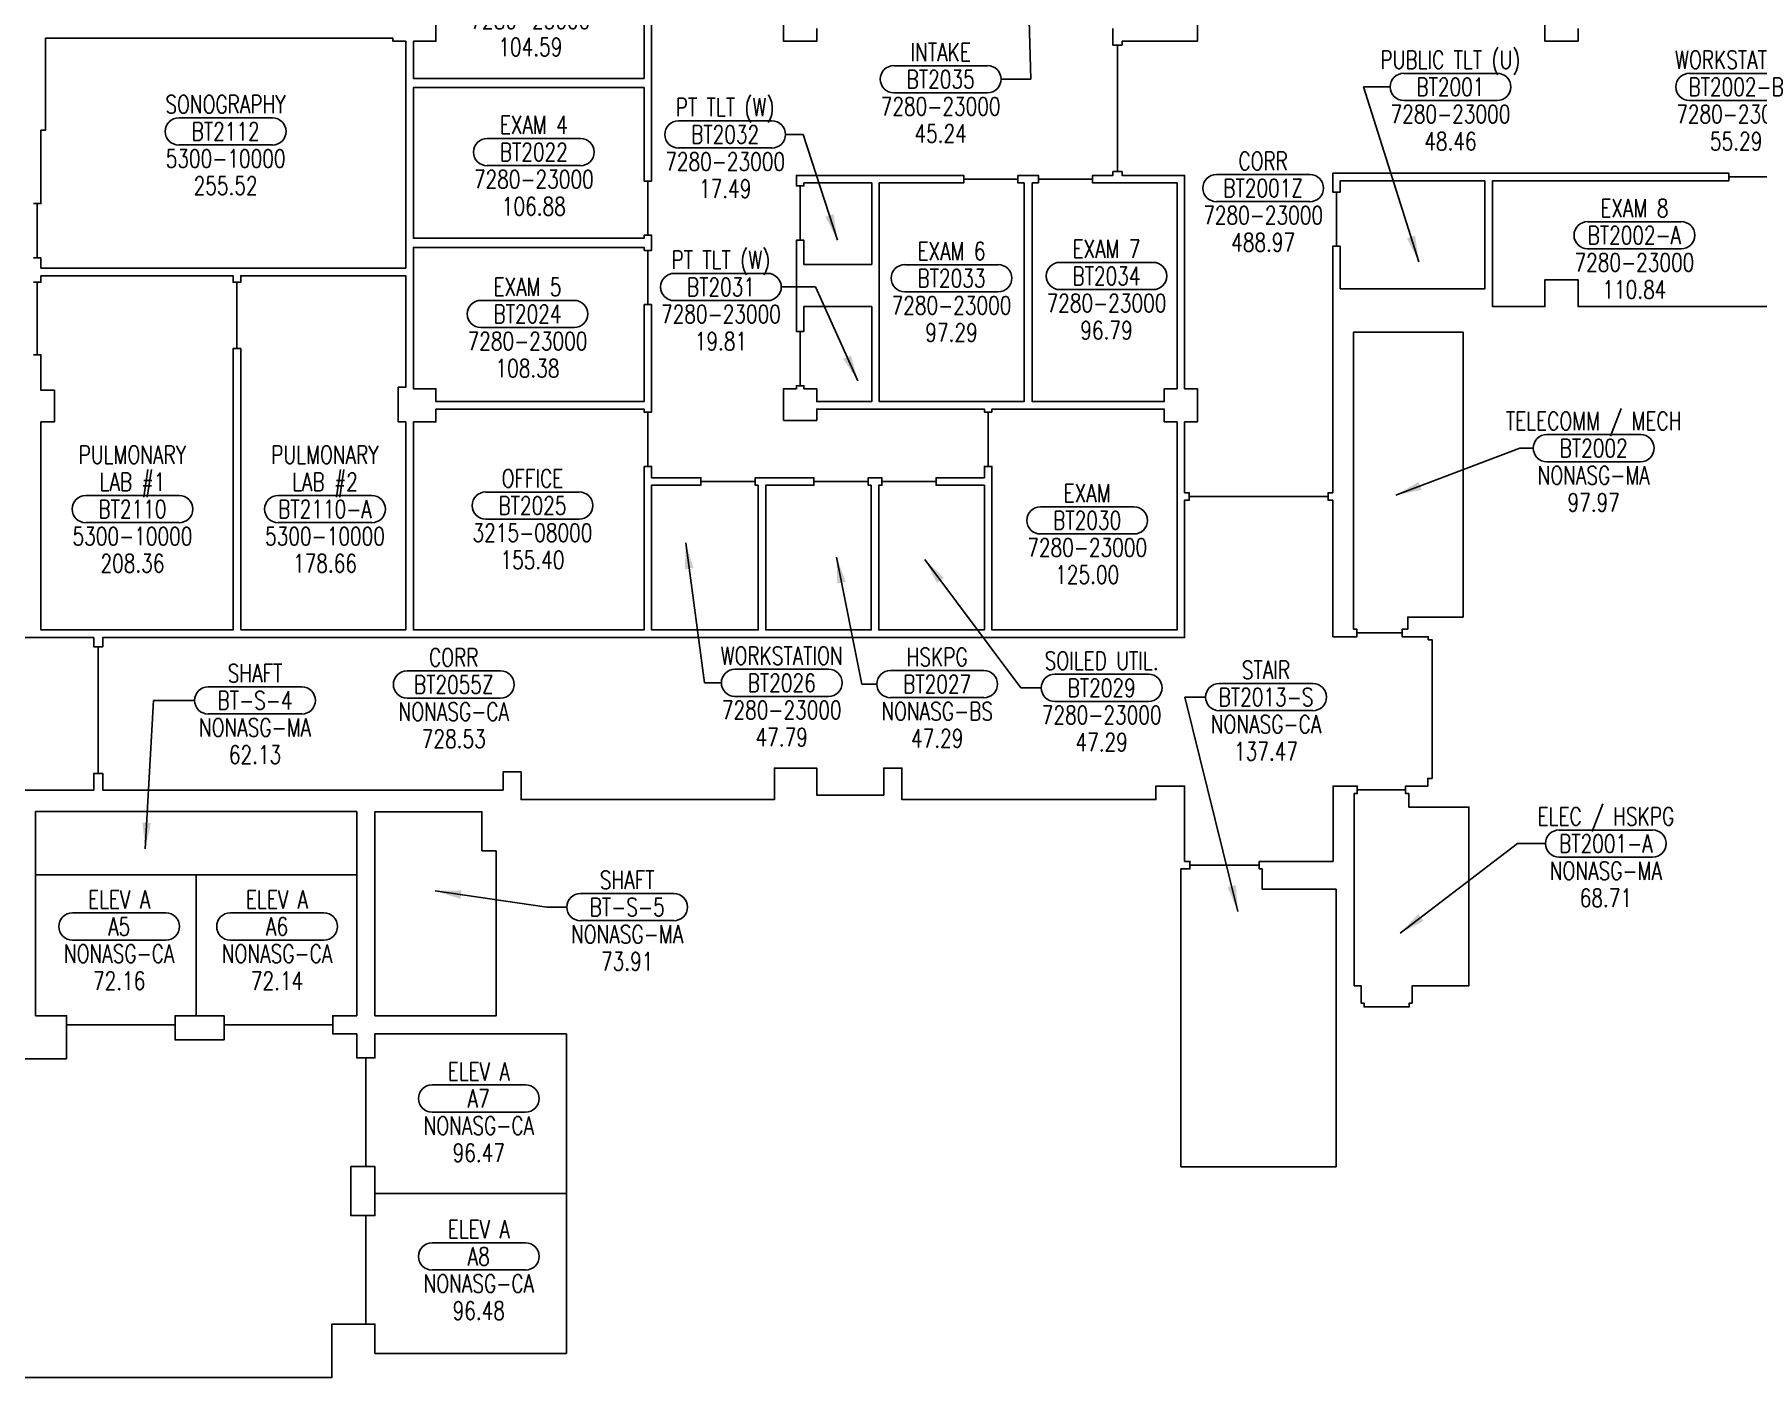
# Model space of a CAD drawing. Extents: x 2918 to 7159, y 18190 to 20091.
# Drawn here: x 5090 to 6232, y 18419 to 19310 of the extents above; entities that cross this region are included whole.
import ezdxf
from ezdxf.enums import TextEntityAlignment as Align

# ---------------------------------------------------------------- set-up
doc = ezdxf.new("R2010")
doc.units = 0
doc.header["$MEASUREMENT"] = 0
doc.layers.get('0').update_dxf_attribs({"linetype": 'CONTINUOUS'})
for name, color, linetype in [('AREA', 3, 'CONTINUOUS'), ('AREA2', 1, 'CONTINUOUS'), ('COSTC', 6, 'CONTINUOUS'), ('PLINE2', 5, 'CONTINUOUS'), ('ROOMNA', 4, 'CONTINUOUS'), ('ROOMNO', 4, 'CONTINUOUS'), ('ROOMOV', 4, 'CONTINUOUS')]:
    doc.layers.add(name, color=color, linetype=linetype)
doc.styles.get("Standard").update_dxf_attribs({"font": 'simplex.shx', "width": 0.75})
doc.dimstyles.get("Standard").update_dxf_attribs({"dimtxt": 0.18, "dimasz": 0.18, "dimexe": 0.18, "dimexo": 0.0625, "dimgap": 0.09, "dimtad": 0, "dimtih": 1, "dimtoh": 1, "dimdec": 4, "dimzin": 0, "dimtxsty": 'STANDARD', "dimcen": 0.09, "dimazin": 3, "dimtfac": 1, "dimtdec": 4, "dimtofl": 0, "dimtmove": 0, "dimatfit": 3, "dimtolj": 1, "dimtzin": 0})

# ---------------------------------------------------------------- blocks, each defined once
blk = doc.blocks.new('ROOM')
at = {"layer": 'ROOMOV'}
for p, q in [((-31, 9), (31, 9)), ((31, -9), (-31, -9))]:
    blk.add_line(p, q, dxfattribs=at)
for centre, start, end in [((-31, 0), 90, 270), ((31, 0), 270, 90)]:
    blk.add_arc(centre, 9.04, start, end, dxfattribs=at)
at = {"color": 0, "width": 0.75, "flags": 1}
for tag, p in [('FLFIN', (-60, -36)), ('ICRA', (60, -36)), ('FLTYPE', (-60, -48)), ('USER1', (60, -48)), ('FLCOND', (-60, -60)), ('USER2', (60, -60)), ('WLFIN', (-60, -72)), ('SITE', (-24, -72)), ('UCODE', (24, -72)), ('USER3', (60, -72)), ('WLTYPE', (-60, -84)), ('BLDG', (-24, -84)), ('UDESC', (24, -84)), ('USER4', (60, -84)), ('WLCOND', (-60, -96)), ('FLR', (-24, -96)), ('FCODE', (24, -96)), ('USER5', (60, -96)), ('CLFIN', (-60, -108)), ('COSTCD', (-24, -108)), ('FDESC', (24, -108)), ('USER6', (60, -108)), ('CLTYPE', (-60, -120)), ('DEPTD', (-24, -120)), ('DIVISION', (24, -120)), ('USER7', (60, -120)), ('CLCOND', (-60, -132)), ('RDES', (-24, -132)), ('CONTACT', (24, -132)), ('USER8', (60, -132)), ('CLHT', (-60, -144)), ('CHDATE', (-24, -144)), ('OCCUP', (24, -144)), ('BLOCK', (60, -144)), ('BASE', (-60, -156)), ('CBACK', (-24, -156)), ('PRCONTACT', (24, -156)), ('BLOCK2', (60, -156))]:
    blk.add_attdef(tag, text='', height=6, dxfattribs=at).set_placement(p, align=Align.MIDDLE_CENTER)
at = {"layer": 'AREA', "width": 0.75}
blk.add_attdef('AREA', text='', height=12, dxfattribs=at).set_placement((0, -36), align=Align.MIDDLE_CENTER)
at = {"layer": 'AREA2', "width": 0.75}
blk.add_attdef('AREA2', text='', height=12, dxfattribs=at).set_placement((0, -36), align=Align.MIDDLE_CENTER)
at = {"layer": 'COSTC', "width": 0.75}
blk.add_attdef('COSTC', text='', height=12, dxfattribs=at).set_placement((0, -18), align=Align.MIDDLE_CENTER)
at = {"layer": 'ROOMNA', "width": 0.75}
for tag, p in [('RMNAA', (0, 54)), ('RMNAB', (0, 36)), ('RMNAC', (0, 18))]:
    blk.add_attdef(tag, text='', height=12, dxfattribs=at).set_placement(p, align=Align.MIDDLE_CENTER)
at = {"layer": 'ROOMNO', "width": 0.75}
blk.add_attdef('RMNU', text='', height=12, dxfattribs=at).set_placement((0, 0), align=Align.MIDDLE_CENTER)

msp = doc.modelspace()

# ---------------------------------------------------------------- linework, layer by layer
at = {"layer": 'PLINE2', "color": 6}
for points in [[(5494, 19342.5), (5496.5, 19342.5), (5496.5, 19378.5), (5494, 19378.5), (5494, 19380.5), (5341, 19380.5), (5341, 19327.2), (5356, 19327.2), (5356, 19305.2), (5341, 19305.2), (5341, 19280.5), (5494, 19280.5)], [(5336, 19154.7), (5094, 19154.7), (5094, 19161.5), (5091.5, 19161.5), (5091.5, 19197.5), (5094, 19197.5), (5094, 19246.2), (5097, 19246.2), (5097, 19307.2), (5327.5, 19307.2), (5327.5, 19305.2), (5336, 19305.2)], [(5494, 19274.5), (5341, 19274.5), (5341, 19174.5), (5494, 19174.5), (5494, 19176.5), (5496.5, 19176.5), (5496.5, 19212.5), (5494, 19212.5)], [(5645, 19211.2), (5600, 19211.2), (5600, 19209.2), (5597.5, 19209.2), (5597.5, 19173.2), (5600, 19173.2), (5600, 19157.2), (5645, 19157.2)], [(5746, 19211.2), (5742, 19211.2), (5742, 19213.7), (5706, 19213.7), (5706, 19211.2), (5650, 19211.2), (5650, 19066.2), (5746, 19066.2)], [(5847.5, 19211.2), (5791.5, 19211.2), (5791.5, 19213.7), (5755.5, 19213.7), (5755.5, 19211.2), (5751.5, 19211.2), (5751.5, 19066.2), (5839, 19066.2), (5839, 19074.7), (5847.5, 19074.7)], [(6051.7, 19212.7), (5955.7, 19212.7), (5955.7, 19205.2), (5953.2, 19205.2), (5953.2, 19169.2), (5955.7, 19169.2), (5955.7, 19141), (6051.7, 19141)], [(6251.5, 19212.7), (6249.5, 19212.7), (6249.5, 19215.2), (6213.5, 19215.2), (6213.5, 19212.7), (6056.7, 19212.7), (6056.7, 19129.2), (6091.5, 19129.2), (6091.5, 19147), (6113.5, 19147), (6113.5, 19129.2), (6251.5, 19129.2)], [(5494, 19130.5), (5496.5, 19130.5), (5496.5, 19166.5), (5494, 19166.5), (5494, 19168.5), (5341, 19168.5), (5341, 19074.7), (5356, 19074.7), (5356, 19066.2), (5494, 19066.2)], [(5094, 19149.7), (5094, 19145.3), (5091.5, 19145.3), (5091.5, 19097.3), (5094, 19097.3), (5094, 19073.7), (5103, 19073.7), (5103, 19052.7), (5094, 19052.7), (5094, 18914.7), (5221.5, 18914.7), (5221.5, 19101.3), (5224, 19101.3), (5224, 19145.3), (5221.5, 19145.3), (5221.5, 19149.7)], [(5226.5, 18914.7), (5226.5, 19101.3), (5224, 19101.3), (5224, 19145.3), (5226.5, 19145.3), (5226.5, 19149.7), (5336, 19149.7), (5336, 19075.7), (5331, 19075.7), (5331, 19052.7), (5336, 19052.7), (5336, 18914.7)], [(5645, 19129.2), (5600, 19129.2), (5600, 19112.7), (5597.5, 19112.7), (5597.5, 19076.7), (5600, 19076.7), (5600, 19074.7), (5608.5, 19074.7), (5608.5, 19066.2), (5645, 19066.2)], [(5964.5, 18915.2), (5966.8, 18915.2), (5966.8, 18912.7), (5996.8, 18912.7), (5996.8, 18915.2), (6000.5, 18915.2), (6000.5, 18923.3), (6037.2, 18923.3), (6037.2, 19112.2), (5964.5, 19112.2)], [(5494, 19023.2), (5496.5, 19023.2), (5496.5, 19059.2), (5494, 19059.2), (5494, 19061.2), (5356, 19061.2), (5356, 19052.7), (5341, 19052.7), (5341, 18914.7), (5494, 18914.7)], [(5847.5, 19052.7), (5839, 19052.7), (5839, 19061.2), (5724.7, 19061.2), (5724.7, 19059.2), (5722.2, 19059.2), (5722.2, 19023.2), (5724.7, 19023.2), (5724.7, 18914.7), (5847.5, 18914.7)], [(5569.7, 19010.7), (5567.7, 19010.7), (5567.7, 19013.2), (5531.7, 19013.2), (5531.7, 19010.7), (5499, 19010.7), (5499, 18914.7), (5569.7, 18914.7)], [(5644.7, 19010.7), (5642.7, 19010.7), (5642.7, 19013.2), (5606.7, 19013.2), (5606.7, 19010.7), (5574.7, 19010.7), (5574.7, 18914.7), (5644.7, 18914.7)], [(5719.7, 19010.7), (5687.7, 19010.7), (5687.7, 19013.2), (5651.7, 19013.2), (5651.7, 19010.7), (5649.7, 19010.7), (5649.7, 18914.7), (5719.7, 18914.7)], [(5950.7, 18910.2), (5966.8, 18910.2), (5966.8, 18912.7), (5996.8, 18912.7), (5996.8, 18910.2), (6014.1, 18910.2), (6014.1, 18908.2), (6016.6, 18908.2), (6016.6, 18816.2), (6013.7, 18816.2), (6013.7, 18811.2), (5999, 18811.2), (5999, 18808.7), (5967, 18808.7), (5967, 18811.2), (5951, 18811.2), (5951, 18761.2), (5902, 18761.2), (5902, 18758.7), (5856, 18758.7), (5856, 18761.2), (5852.5, 18761.2), (5852.5, 18811.2), (5833.5, 18811.2), (5833.5, 18802.2), (5665, 18802.2), (5665, 18823.1), (5653, 18823.1), (5653, 18805.2), (5608.5, 18805.2), (5608.5, 18823.1), (5580.5, 18823.1), (5580.5, 18802.2), (5412.5, 18802.2), (5412.5, 18820.5), (5400.5, 18820.5), (5400.5, 18808.5), (5135, 18808.5), (5135, 18819.6), (5132, 18819.6), (5132, 18903.6), (5135, 18903.6), (5135, 18909.7), (5852.5, 18909.7), (5852.5, 19000.7), (5855.6, 19000.7), (5855.6, 19003.2), (5947.6, 19003.2), (5947.6, 19000.7), (5950.7, 19000.7)], [(6001.3, 18797.2), (6001.3, 18806.2), (5999, 18806.2), (5999, 18808.7), (5967, 18808.7), (5967, 18806.2), (5965, 18806.2), (5965, 18678.7), (5969.5, 18678.7), (5969.5, 18667.2), (5971.5, 18667.2), (5971.5, 18664.7), (6001.5, 18664.7), (6001.5, 18667.2), (6003.5, 18667.2), (6003.5, 18678.7), (6041.1, 18678.7), (6041.1, 18797.2)], [(5303.5, 18794.3), (5303.5, 18752.3), (5090.5, 18752.3), (5090.5, 18794.3)], [(5396, 18768.3), (5386.5, 18768.3), (5386.5, 18794.1), (5315.5, 18794.1), (5315.5, 18658.8), (5396, 18658.8)], [(5953, 18742.7), (5904, 18742.7), (5904, 18756.2), (5902, 18756.2), (5902, 18758.7), (5856, 18758.7), (5856, 18756.2), (5850, 18756.2), (5850, 18558.7), (5953, 18558.7)], [(5197, 18752.3), (5090.5, 18752.3), (5090.5, 18658.8), (5111, 18658.8), (5111, 18652.8), (5183, 18652.8), (5183, 18658.8), (5197, 18658.8)], [(5303.5, 18752.3), (5197, 18752.3), (5197, 18658.8), (5215.5, 18658.8), (5215.5, 18652.8), (5287.5, 18652.8), (5287.5, 18658.8), (5303.5, 18658.8)], [(5315.5, 18646.8), (5315.5, 18630.8), (5309.5, 18630.8), (5309.5, 18558.8), (5315.5, 18558.8), (5315.5, 18553.8), (5315.5, 18540.8), (5442.5, 18540.8), (5442.5, 18646.8), (5395.5, 18646.8), (5395.5, 18646.8), (5395.5, 18646.8), (5395.5, 18646.8), (5395.5, 18646.8), (5395.5, 18646.8)], [(5442.5, 18540.8), (5315.5, 18540.8), (5315.5, 18526.3), (5309.5, 18526.3), (5309.5, 18454.3), (5315.5, 18454.3), (5315.5, 18434.8), (5442.5, 18434.8), (5442.5, 18434.8)]]:
    msp.add_lwpolyline(points, close=True, dxfattribs=at)
for points in [[(5499, 19342.5), (5499, 19212.5), (5496.5, 19212.5), (5496.5, 19176.5), (5499, 19176.5), (5499, 19166.5), (5496.5, 19166.5), (5496.5, 19130.5), (5499, 19130.5), (5499, 19059.2), (5496.5, 19059.2), (5496.5, 19023.2), (5499, 19023.2), (5499, 19015.7), (5531.7, 19015.7), (5531.7, 19013.2), (5567.7, 19013.2), (5567.7, 19015.7), (5606.7, 19015.7), (5606.7, 19013.2), (5642.7, 19013.2), (5642.7, 19015.7), (5651.7, 19015.7), (5651.7, 19013.2), (5687.7, 19013.2), (5687.7, 19015.7), (5719.7, 19015.7), (5719.7, 19023.2), (5722.2, 19023.2), (5722.2, 19059.2), (5719.7, 19059.2), (5719.7, 19061.2), (5608.5, 19061.2), (5608.5, 19053.7), (5586.5, 19053.7), (5586.5, 19074.7), (5595, 19074.7), (5595, 19076.7), (5597.5, 19076.7), (5597.5, 19112.7), (5595, 19112.7), (5595, 19173.2), (5597.5, 19173.2), (5597.5, 19209.2), (5595, 19209.2), (5595, 19216.2), (5706, 19216.2), (5706, 19213.7), (5742, 19213.7), (5742, 19216.2), (5755.5, 19216.2), (5755.5, 19213.7), (5791.5, 19213.7), (5791.5, 19216.2), (5805, 19216.2), (5805, 19218.7), (5808, 19218.7), (5808, 19302.7), (5805, 19302.7), (5805, 19313.7)], [(5608.5, 19313.7), (5608.5, 19305.2), (5586.5, 19305.2), (5586.5, 19327.2)], [(5861, 19316.2), (5861, 19305.2), (5811, 19305.2), (5811, 19302.7), (5808, 19302.7), (5808, 19218.7), (5811, 19218.7), (5811, 19216.2), (5852.5, 19216.2), (5852.5, 19074.7), (5861, 19074.7), (5861, 19052.7), (5852.5, 19052.7), (5852.5, 19005.7), (5855.6, 19005.7), (5855.6, 19003.2), (5947.6, 19003.2), (5947.6, 19005.7), (5950.7, 19005.7), (5950.7, 19169.2), (5953.2, 19169.2), (5953.2, 19205.2), (5950.7, 19205.2), (5950.7, 19217.7), (6213.5, 19217.7), (6213.5, 19215.2), (6249.5, 19215.2)], [(6113.5, 19313.7), (6113.5, 19305.2), (6091.5, 19305.2), (6091.5, 19316.2)], [(5089, 19161.5), (5091.5, 19161.5), (5091.5, 19197.5), (5089, 19197.5)], [(5089, 19097.3), (5091.5, 19097.3), (5091.5, 19145.3), (5089, 19145.3)], [(5075, 18808.5), (5129, 18808.5), (5129, 18819.6), (5132, 18819.6), (5132, 18903.6), (5129, 18903.6), (5129, 18909.7), (4782.2, 18909.7)], [(5058.7, 18418.8), (5287, 18418.8), (5287, 18454.3), (5309.5, 18454.3), (5309.5, 18526.3), (5299.5, 18526.3), (5299.5, 18558.8), (5309.5, 18558.8), (5309.5, 18630.8), (5303.5, 18630.8), (5303.5, 18646.8), (5287.5, 18646.8), (5287.5, 18652.8), (5215.5, 18652.8), (5215.5, 18642.8), (5183, 18642.8), (5183, 18652.8), (5111, 18652.8), (5111, 18630.3), (5071, 18630.3)]]:
    msp.add_lwpolyline(points, dxfattribs=at)

# ---------------------------------------------------------------- block references
at = {"layer": 'ROOMNO', "color": 2}
ref = msp.add_blockref('ROOM', (5418.6, 19337.4), dxfattribs=at)
ref.add_attrib('RMNU', 'BT2021', dxfattribs={"height": 12, "width": 0.75}).set_placement((5418.6, 19337.4), align=Align.MIDDLE_CENTER)
ref.add_attrib('RMNAC', 'EXAM 3', dxfattribs={"layer": 'ROOMNA', "height": 12, "width": 0.75}).set_placement((5418.6, 19355.4), align=Align.MIDDLE_CENTER)
ref.add_attrib('COSTC', '7280-23000', dxfattribs={"layer": 'COSTC', "height": 12, "width": 0.75}).set_placement((5418.6, 19319.4), align=Align.MIDDLE_CENTER)
ref.add_attrib('AREA2', '104.59', dxfattribs={"layer": 'AREA2', "height": 12, "width": 0.75}).set_placement((5418.6, 19301.4), align=Align.MIDDLE_CENTER)
ref = msp.add_blockref('ROOM', (5690.7, 19280), dxfattribs=at)
ref.add_attrib('RMNU', 'BT2035', dxfattribs={"height": 12, "width": 0.75}).set_placement((5690.7, 19280), align=Align.MIDDLE_CENTER)
ref.add_attrib('RMNAC', 'INTAKE', dxfattribs={"layer": 'ROOMNA', "height": 12, "width": 0.75}).set_placement((5690.7, 19298), align=Align.MIDDLE_CENTER)
ref.add_attrib('COSTC', '7280-23000', dxfattribs={"layer": 'COSTC', "height": 12, "width": 0.75}).set_placement((5690.7, 19262), align=Align.MIDDLE_CENTER)
ref.add_attrib('AREA2', '45.24', dxfattribs={"layer": 'AREA2', "height": 12, "width": 0.75}).set_placement((5690.7, 19244), align=Align.MIDDLE_CENTER)
ref = msp.add_blockref('ROOM', (6028.8, 19274.9), dxfattribs=at)
ref.add_attrib('RMNU', 'BT2001', dxfattribs={"height": 12, "width": 0.75}).set_placement((6028.8, 19274.9), align=Align.MIDDLE_CENTER)
ref.add_attrib('RMNAC', 'PUBLIC TLT (U)', dxfattribs={"layer": 'ROOMNA', "height": 12, "width": 0.75}).set_placement((6028.8, 19292.9), align=Align.MIDDLE_CENTER)
ref.add_attrib('COSTC', '7280-23000', dxfattribs={"layer": 'COSTC', "height": 12, "width": 0.75}).set_placement((6028.8, 19256.9), align=Align.MIDDLE_CENTER)
ref.add_attrib('AREA2', '48.46', dxfattribs={"layer": 'AREA2', "height": 12, "width": 0.75}).set_placement((6028.8, 19238.9), align=Align.MIDDLE_CENTER)
ref = msp.add_blockref('ROOM', (6218.3, 19274.9), dxfattribs=at)
ref.add_attrib('RMNU', 'BT2002-B', dxfattribs={"height": 12, "width": 0.75}).set_placement((6218.3, 19274.9), align=Align.MIDDLE_CENTER)
ref.add_attrib('RMNAC', 'WORKSTATION', dxfattribs={"layer": 'ROOMNA', "height": 12, "width": 0.75}).set_placement((6218.3, 19292.9), align=Align.MIDDLE_CENTER)
ref.add_attrib('COSTC', '7280-23000', dxfattribs={"layer": 'COSTC', "height": 12, "width": 0.75}).set_placement((6218.3, 19256.9), align=Align.MIDDLE_CENTER)
ref.add_attrib('AREA2', '55.29', dxfattribs={"layer": 'AREA2', "height": 12, "width": 0.75}).set_placement((6218.3, 19238.9), align=Align.MIDDLE_CENTER)
ref = msp.add_blockref('ROOM', (5216.5, 19245.4), dxfattribs=at)
ref.add_attrib('RMNU', 'BT2112', dxfattribs={"height": 12, "width": 0.75}).set_placement((5216.5, 19245.4), align=Align.MIDDLE_CENTER)
ref.add_attrib('RMNAC', 'SONOGRAPHY', dxfattribs={"layer": 'ROOMNA', "height": 12, "width": 0.75}).set_placement((5216.5, 19263.4), align=Align.MIDDLE_CENTER)
ref.add_attrib('COSTC', '5300-10000', dxfattribs={"layer": 'COSTC', "height": 12, "width": 0.75}).set_placement((5216.5, 19227.4), align=Align.MIDDLE_CENTER)
ref.add_attrib('AREA2', '255.52', dxfattribs={"layer": 'AREA2', "height": 12, "width": 0.75}).set_placement((5216.5, 19209.4), align=Align.MIDDLE_CENTER)
ref = msp.add_blockref('ROOM', (5547.8, 19243.4), dxfattribs=at)
ref.add_attrib('RMNU', 'BT2032', dxfattribs={"height": 12, "width": 0.75}).set_placement((5547.8, 19243.4), align=Align.MIDDLE_CENTER)
ref.add_attrib('RMNAC', 'PT TLT (W)', dxfattribs={"layer": 'ROOMNA', "height": 12, "width": 0.75}).set_placement((5547.8, 19261.4), align=Align.MIDDLE_CENTER)
ref.add_attrib('COSTC', '7280-23000', dxfattribs={"layer": 'COSTC', "height": 12, "width": 0.75}).set_placement((5547.8, 19225.4), align=Align.MIDDLE_CENTER)
ref.add_attrib('AREA2', '17.49', dxfattribs={"layer": 'AREA2', "height": 12, "width": 0.75}).set_placement((5547.8, 19207.4), align=Align.MIDDLE_CENTER)
ref = msp.add_blockref('ROOM', (5420.9, 19231.7), dxfattribs=at)
ref.add_attrib('RMNU', 'BT2022', dxfattribs={"height": 12, "width": 0.75}).set_placement((5420.9, 19231.7), align=Align.MIDDLE_CENTER)
ref.add_attrib('RMNAC', 'EXAM 4', dxfattribs={"layer": 'ROOMNA', "height": 12, "width": 0.75}).set_placement((5420.9, 19249.7), align=Align.MIDDLE_CENTER)
ref.add_attrib('COSTC', '7280-23000', dxfattribs={"layer": 'COSTC', "height": 12, "width": 0.75}).set_placement((5420.9, 19213.7), align=Align.MIDDLE_CENTER)
ref.add_attrib('AREA2', '106.88', dxfattribs={"layer": 'AREA2', "height": 12, "width": 0.75}).set_placement((5420.9, 19195.7), align=Align.MIDDLE_CENTER)
ref = msp.add_blockref('ROOM', (5904.6, 19207.8), dxfattribs=at)
ref.add_attrib('RMNU', 'BT2001Z', dxfattribs={"height": 12, "width": 0.75}).set_placement((5904.6, 19207.8), align=Align.MIDDLE_CENTER)
ref.add_attrib('RMNAC', 'CORR', dxfattribs={"layer": 'ROOMNA', "height": 12, "width": 0.75}).set_placement((5904.6, 19225.8), align=Align.MIDDLE_CENTER)
ref.add_attrib('COSTC', '7280-23000', dxfattribs={"layer": 'COSTC', "height": 12, "width": 0.75}).set_placement((5904.6, 19189.8), align=Align.MIDDLE_CENTER)
ref.add_attrib('AREA2', '488.97', dxfattribs={"layer": 'AREA2', "height": 12, "width": 0.75}).set_placement((5904.6, 19171.8), align=Align.MIDDLE_CENTER)
ref = msp.add_blockref('ROOM', (6150.8, 19176.5), dxfattribs=at)
ref.add_attrib('RMNU', 'BT2002-A', dxfattribs={"height": 12, "width": 0.75}).set_placement((6150.8, 19176.5), align=Align.MIDDLE_CENTER)
ref.add_attrib('RMNAC', 'EXAM 8', dxfattribs={"layer": 'ROOMNA', "height": 12, "width": 0.75}).set_placement((6150.8, 19194.5), align=Align.MIDDLE_CENTER)
ref.add_attrib('COSTC', '7280-23000', dxfattribs={"layer": 'COSTC', "height": 12, "width": 0.75}).set_placement((6150.8, 19158.5), align=Align.MIDDLE_CENTER)
ref.add_attrib('AREA2', '110.84', dxfattribs={"layer": 'AREA2', "height": 12, "width": 0.75}).set_placement((6150.8, 19140.5), align=Align.MIDDLE_CENTER)
ref = msp.add_blockref('ROOM', (5545, 19142.2), dxfattribs=at)
ref.add_attrib('RMNU', 'BT2031', dxfattribs={"height": 12, "width": 0.75}).set_placement((5545, 19142.2), align=Align.MIDDLE_CENTER)
ref.add_attrib('RMNAC', 'PT TLT (W)', dxfattribs={"layer": 'ROOMNA', "height": 12, "width": 0.75}).set_placement((5545, 19160.2), align=Align.MIDDLE_CENTER)
ref.add_attrib('COSTC', '7280-23000', dxfattribs={"layer": 'COSTC', "height": 12, "width": 0.75}).set_placement((5545, 19124.2), align=Align.MIDDLE_CENTER)
ref.add_attrib('AREA2', '19.81', dxfattribs={"layer": 'AREA2', "height": 12, "width": 0.75}).set_placement((5545, 19106.2), align=Align.MIDDLE_CENTER)
ref = msp.add_blockref('ROOM', (5697.9, 19148), dxfattribs=at)
ref.add_attrib('RMNU', 'BT2033', dxfattribs={"height": 12, "width": 0.75}).set_placement((5697.9, 19148), align=Align.MIDDLE_CENTER)
ref.add_attrib('RMNAC', 'EXAM 6', dxfattribs={"layer": 'ROOMNA', "height": 12, "width": 0.75}).set_placement((5697.9, 19166), align=Align.MIDDLE_CENTER)
ref.add_attrib('COSTC', '7280-23000', dxfattribs={"layer": 'COSTC', "height": 12, "width": 0.75}).set_placement((5697.9, 19130), align=Align.MIDDLE_CENTER)
ref.add_attrib('AREA2', '97.29', dxfattribs={"layer": 'AREA2', "height": 12, "width": 0.75}).set_placement((5697.9, 19112), align=Align.MIDDLE_CENTER)
ref = msp.add_blockref('ROOM', (5800.7, 19149.5), dxfattribs=at)
ref.add_attrib('RMNU', 'BT2034', dxfattribs={"height": 12, "width": 0.75}).set_placement((5800.7, 19149.5), align=Align.MIDDLE_CENTER)
ref.add_attrib('RMNAC', 'EXAM 7', dxfattribs={"layer": 'ROOMNA', "height": 12, "width": 0.75}).set_placement((5800.7, 19167.5), align=Align.MIDDLE_CENTER)
ref.add_attrib('COSTC', '7280-23000', dxfattribs={"layer": 'COSTC', "height": 12, "width": 0.75}).set_placement((5800.7, 19131.5), align=Align.MIDDLE_CENTER)
ref.add_attrib('AREA2', '96.79', dxfattribs={"layer": 'AREA2', "height": 12, "width": 0.75}).set_placement((5800.7, 19113.5), align=Align.MIDDLE_CENTER)
ref = msp.add_blockref('ROOM', (5416.7, 19124.3), dxfattribs=at)
ref.add_attrib('RMNU', 'BT2024', dxfattribs={"height": 12, "width": 0.75}).set_placement((5416.7, 19124.3), align=Align.MIDDLE_CENTER)
ref.add_attrib('RMNAC', 'EXAM 5', dxfattribs={"layer": 'ROOMNA', "height": 12, "width": 0.75}).set_placement((5416.7, 19142.3), align=Align.MIDDLE_CENTER)
ref.add_attrib('COSTC', '7280-23000', dxfattribs={"layer": 'COSTC', "height": 12, "width": 0.75}).set_placement((5416.7, 19106.3), align=Align.MIDDLE_CENTER)
ref.add_attrib('AREA2', '108.38', dxfattribs={"layer": 'AREA2', "height": 12, "width": 0.75}).set_placement((5416.7, 19088.3), align=Align.MIDDLE_CENTER)
ref = msp.add_blockref('ROOM', (6123.8, 19035.3), dxfattribs=at)
ref.add_attrib('RMNU', 'BT2002', dxfattribs={"height": 12, "width": 0.75}).set_placement((6123.8, 19035.3), align=Align.MIDDLE_CENTER)
ref.add_attrib('RMNAC', 'TELECOMM / MECH', dxfattribs={"layer": 'ROOMNA', "height": 12, "width": 0.75}).set_placement((6123.8, 19053.3), align=Align.MIDDLE_CENTER)
ref.add_attrib('COSTC', 'NONASG-MA', dxfattribs={"layer": 'COSTC', "height": 12, "width": 0.75}).set_placement((6123.8, 19017.3), align=Align.MIDDLE_CENTER)
ref.add_attrib('AREA2', '97.97', dxfattribs={"layer": 'AREA2', "height": 12, "width": 0.75}).set_placement((6123.8, 18999.3), align=Align.MIDDLE_CENTER)
ref = msp.add_blockref('ROOM', (5154.7, 18994.9), dxfattribs=at)
ref.add_attrib('RMNU', 'BT2110', dxfattribs={"height": 12, "width": 0.75}).set_placement((5154.7, 18994.9), align=Align.MIDDLE_CENTER)
ref.add_attrib('RMNAB', 'PULMONARY', dxfattribs={"layer": 'ROOMNA', "height": 12, "width": 0.75}).set_placement((5154.7, 19030.9), align=Align.MIDDLE_CENTER)
ref.add_attrib('RMNAC', 'LAB #1', dxfattribs={"layer": 'ROOMNA', "height": 12, "width": 0.75}).set_placement((5154.7, 19012.9), align=Align.MIDDLE_CENTER)
ref.add_attrib('COSTC', '5300-10000', dxfattribs={"layer": 'COSTC', "height": 12, "width": 0.75}).set_placement((5154.7, 18976.9), align=Align.MIDDLE_CENTER)
ref.add_attrib('AREA2', '208.36', dxfattribs={"layer": 'AREA2', "height": 12, "width": 0.75}).set_placement((5154.7, 18958.9), align=Align.MIDDLE_CENTER)
ref = msp.add_blockref('ROOM', (5282.4, 18994.9), dxfattribs=at)
ref.add_attrib('RMNU', 'BT2110-A', dxfattribs={"height": 12, "width": 0.75}).set_placement((5282.4, 18994.9), align=Align.MIDDLE_CENTER)
ref.add_attrib('RMNAB', 'PULMONARY', dxfattribs={"layer": 'ROOMNA', "height": 12, "width": 0.75}).set_placement((5282.4, 19030.9), align=Align.MIDDLE_CENTER)
ref.add_attrib('RMNAC', 'LAB #2', dxfattribs={"layer": 'ROOMNA', "height": 12, "width": 0.75}).set_placement((5282.4, 19012.9), align=Align.MIDDLE_CENTER)
ref.add_attrib('COSTC', '5300-10000', dxfattribs={"layer": 'COSTC', "height": 12, "width": 0.75}).set_placement((5282.4, 18976.9), align=Align.MIDDLE_CENTER)
ref.add_attrib('AREA2', '178.66', dxfattribs={"layer": 'AREA2', "height": 12, "width": 0.75}).set_placement((5282.4, 18958.9), align=Align.MIDDLE_CENTER)
ref = msp.add_blockref('ROOM', (5420, 18997.2), dxfattribs=at)
ref.add_attrib('RMNU', 'BT2025', dxfattribs={"height": 12, "width": 0.75}).set_placement((5420, 18997.2), align=Align.MIDDLE_CENTER)
ref.add_attrib('RMNAC', 'OFFICE', dxfattribs={"layer": 'ROOMNA', "height": 12, "width": 0.75}).set_placement((5420, 19015.2), align=Align.MIDDLE_CENTER)
ref.add_attrib('COSTC', '3215-08000', dxfattribs={"layer": 'COSTC', "height": 12, "width": 0.75}).set_placement((5420, 18979.2), align=Align.MIDDLE_CENTER)
ref.add_attrib('AREA2', '155.40', dxfattribs={"layer": 'AREA2', "height": 12, "width": 0.75}).set_placement((5420, 18961.2), align=Align.MIDDLE_CENTER)
ref = msp.add_blockref('ROOM', (5787.9, 18987.4), dxfattribs=at)
ref.add_attrib('RMNU', 'BT2030', dxfattribs={"height": 12, "width": 0.75}).set_placement((5787.9, 18987.4), align=Align.MIDDLE_CENTER)
ref.add_attrib('RMNAC', 'EXAM', dxfattribs={"layer": 'ROOMNA', "height": 12, "width": 0.75}).set_placement((5787.9, 19005.4), align=Align.MIDDLE_CENTER)
ref.add_attrib('COSTC', '7280-23000', dxfattribs={"layer": 'COSTC', "height": 12, "width": 0.75}).set_placement((5787.9, 18969.4), align=Align.MIDDLE_CENTER)
ref.add_attrib('AREA2', '125.00', dxfattribs={"layer": 'AREA2', "height": 12, "width": 0.75}).set_placement((5787.9, 18951.4), align=Align.MIDDLE_CENTER)
ref = msp.add_blockref('ROOM', (5367.8, 18878.5), dxfattribs=at)
ref.add_attrib('RMNU', 'BT2055Z', dxfattribs={"height": 12, "width": 0.75}).set_placement((5367.8, 18878.5), align=Align.MIDDLE_CENTER)
ref.add_attrib('RMNAC', 'CORR', dxfattribs={"layer": 'ROOMNA', "height": 12, "width": 0.75}).set_placement((5367.8, 18896.5), align=Align.MIDDLE_CENTER)
ref.add_attrib('COSTC', 'NONASG-CA', dxfattribs={"layer": 'COSTC', "height": 12, "width": 0.75}).set_placement((5367.8, 18860.5), align=Align.MIDDLE_CENTER)
ref.add_attrib('AREA2', '728.53', dxfattribs={"layer": 'AREA2', "height": 12, "width": 0.75}).set_placement((5367.8, 18842.5), align=Align.MIDDLE_CENTER)
ref = msp.add_blockref('ROOM', (5585.3, 18879.6), dxfattribs=at)
ref.add_attrib('RMNU', 'BT2026', dxfattribs={"height": 12, "width": 0.75}).set_placement((5585.3, 18879.6), align=Align.MIDDLE_CENTER)
ref.add_attrib('RMNAC', 'WORKSTATION', dxfattribs={"layer": 'ROOMNA', "height": 12, "width": 0.75}).set_placement((5585.3, 18897.6), align=Align.MIDDLE_CENTER)
ref.add_attrib('COSTC', '7280-23000', dxfattribs={"layer": 'COSTC', "height": 12, "width": 0.75}).set_placement((5585.3, 18861.6), align=Align.MIDDLE_CENTER)
ref.add_attrib('AREA2', '47.79', dxfattribs={"layer": 'AREA2', "height": 12, "width": 0.75}).set_placement((5585.3, 18843.6), align=Align.MIDDLE_CENTER)
ref = msp.add_blockref('ROOM', (5688.4, 18878.8), dxfattribs=at)
ref.add_attrib('RMNU', 'BT2027', dxfattribs={"height": 12, "width": 0.75}).set_placement((5688.4, 18878.8), align=Align.MIDDLE_CENTER)
ref.add_attrib('RMNAC', 'HSKPG', dxfattribs={"layer": 'ROOMNA', "height": 12, "width": 0.75}).set_placement((5688.4, 18896.8), align=Align.MIDDLE_CENTER)
ref.add_attrib('COSTC', 'NONASG-BS', dxfattribs={"layer": 'COSTC', "height": 12, "width": 0.75}).set_placement((5688.4, 18860.8), align=Align.MIDDLE_CENTER)
ref.add_attrib('AREA2', '47.29', dxfattribs={"layer": 'AREA2', "height": 12, "width": 0.75}).set_placement((5688.4, 18842.8), align=Align.MIDDLE_CENTER)
ref = msp.add_blockref('ROOM', (5236, 18868), dxfattribs=at)
ref.add_attrib('RMNU', 'BT-S-4', dxfattribs={"height": 12, "width": 0.75}).set_placement((5236, 18868), align=Align.MIDDLE_CENTER)
ref.add_attrib('RMNAC', 'SHAFT', dxfattribs={"layer": 'ROOMNA', "height": 12, "width": 0.75}).set_placement((5236, 18886), align=Align.MIDDLE_CENTER)
ref.add_attrib('COSTC', 'NONASG-MA', dxfattribs={"layer": 'COSTC', "height": 12, "width": 0.75}).set_placement((5236, 18850), align=Align.MIDDLE_CENTER)
ref.add_attrib('AREA2', '62.13', dxfattribs={"layer": 'AREA2', "height": 12, "width": 0.75}).set_placement((5236, 18832), align=Align.MIDDLE_CENTER)
ref = msp.add_blockref('ROOM', (5797.5, 18876.3), dxfattribs=at)
ref.add_attrib('RMNU', 'BT2029', dxfattribs={"height": 12, "width": 0.75}).set_placement((5797.5, 18876.3), align=Align.MIDDLE_CENTER)
ref.add_attrib('RMNAC', 'SOILED UTIL.', dxfattribs={"layer": 'ROOMNA', "height": 12, "width": 0.75}).set_placement((5797.5, 18894.3), align=Align.MIDDLE_CENTER)
ref.add_attrib('COSTC', '7280-23000', dxfattribs={"layer": 'COSTC', "height": 12, "width": 0.75}).set_placement((5797.5, 18858.3), align=Align.MIDDLE_CENTER)
ref.add_attrib('AREA2', '47.29', dxfattribs={"layer": 'AREA2', "height": 12, "width": 0.75}).set_placement((5797.5, 18840.3), align=Align.MIDDLE_CENTER)
ref = msp.add_blockref('ROOM', (5906.5, 18870.2), dxfattribs=at)
ref.add_attrib('RMNU', 'BT2013-S', dxfattribs={"height": 12, "width": 0.75}).set_placement((5906.5, 18870.2), align=Align.MIDDLE_CENTER)
ref.add_attrib('RMNAC', 'STAIR', dxfattribs={"layer": 'ROOMNA', "height": 12, "width": 0.75}).set_placement((5906.5, 18888.2), align=Align.MIDDLE_CENTER)
ref.add_attrib('COSTC', 'NONASG-CA', dxfattribs={"layer": 'COSTC', "height": 12, "width": 0.75}).set_placement((5906.5, 18852.2), align=Align.MIDDLE_CENTER)
ref.add_attrib('AREA2', '137.47', dxfattribs={"layer": 'AREA2', "height": 12, "width": 0.75}).set_placement((5906.5, 18834.2), align=Align.MIDDLE_CENTER)
ref = msp.add_blockref('ROOM', (6131.9, 18773), dxfattribs=at)
ref.add_attrib('RMNU', 'BT2001-A', dxfattribs={"height": 12, "width": 0.75}).set_placement((6131.9, 18773), align=Align.MIDDLE_CENTER)
ref.add_attrib('RMNAC', 'ELEC / HSKPG', dxfattribs={"layer": 'ROOMNA', "height": 12, "width": 0.75}).set_placement((6131.9, 18791), align=Align.MIDDLE_CENTER)
ref.add_attrib('COSTC', 'NONASG-MA', dxfattribs={"layer": 'COSTC', "height": 12, "width": 0.75}).set_placement((6131.9, 18755), align=Align.MIDDLE_CENTER)
ref.add_attrib('AREA2', '68.71', dxfattribs={"layer": 'AREA2', "height": 12, "width": 0.75}).set_placement((6131.9, 18737), align=Align.MIDDLE_CENTER)
ref = msp.add_blockref('ROOM', (5482.8, 18730.9), dxfattribs=at)
ref.add_attrib('RMNU', 'BT-S-5', dxfattribs={"height": 12, "width": 0.75}).set_placement((5482.8, 18730.9), align=Align.MIDDLE_CENTER)
ref.add_attrib('RMNAC', 'SHAFT', dxfattribs={"layer": 'ROOMNA', "height": 12, "width": 0.75}).set_placement((5482.8, 18748.9), align=Align.MIDDLE_CENTER)
ref.add_attrib('COSTC', 'NONASG-MA', dxfattribs={"layer": 'COSTC', "height": 12, "width": 0.75}).set_placement((5482.8, 18712.9), align=Align.MIDDLE_CENTER)
ref.add_attrib('AREA2', '73.91', dxfattribs={"layer": 'AREA2', "height": 12, "width": 0.75}).set_placement((5482.8, 18694.9), align=Align.MIDDLE_CENTER)
ref = msp.add_blockref('ROOM', (5145.9, 18718), dxfattribs=at)
ref.add_attrib('RMNU', 'A5', dxfattribs={"height": 12, "width": 0.75}).set_placement((5145.9, 18718), align=Align.MIDDLE_CENTER)
ref.add_attrib('RMNAC', 'ELEV A', dxfattribs={"layer": 'ROOMNA', "height": 12, "width": 0.75}).set_placement((5145.9, 18736), align=Align.MIDDLE_CENTER)
ref.add_attrib('COSTC', 'NONASG-CA', dxfattribs={"layer": 'COSTC', "height": 12, "width": 0.75}).set_placement((5145.9, 18700), align=Align.MIDDLE_CENTER)
ref.add_attrib('AREA2', '72.16', dxfattribs={"layer": 'AREA2', "height": 12, "width": 0.75}).set_placement((5145.9, 18682), align=Align.MIDDLE_CENTER)
ref = msp.add_blockref('ROOM', (5250.6, 18718), dxfattribs=at)
ref.add_attrib('RMNU', 'A6', dxfattribs={"height": 12, "width": 0.75}).set_placement((5250.6, 18718), align=Align.MIDDLE_CENTER)
ref.add_attrib('RMNAC', 'ELEV A', dxfattribs={"layer": 'ROOMNA', "height": 12, "width": 0.75}).set_placement((5250.6, 18736), align=Align.MIDDLE_CENTER)
ref.add_attrib('COSTC', 'NONASG-CA', dxfattribs={"layer": 'COSTC', "height": 12, "width": 0.75}).set_placement((5250.6, 18700), align=Align.MIDDLE_CENTER)
ref.add_attrib('AREA2', '72.14', dxfattribs={"layer": 'AREA2', "height": 12, "width": 0.75}).set_placement((5250.6, 18682), align=Align.MIDDLE_CENTER)
ref = msp.add_blockref('ROOM', (5384.4, 18603.9), dxfattribs=at)
ref.add_attrib('RMNU', 'A7', dxfattribs={"height": 12, "width": 0.75}).set_placement((5384.4, 18603.9), align=Align.MIDDLE_CENTER)
ref.add_attrib('RMNAC', 'ELEV A', dxfattribs={"layer": 'ROOMNA', "height": 12, "width": 0.75}).set_placement((5384.4, 18621.9), align=Align.MIDDLE_CENTER)
ref.add_attrib('COSTC', 'NONASG-CA', dxfattribs={"layer": 'COSTC', "height": 12, "width": 0.75}).set_placement((5384.4, 18585.9), align=Align.MIDDLE_CENTER)
ref.add_attrib('AREA2', '96.47', dxfattribs={"layer": 'AREA2', "height": 12, "width": 0.75}).set_placement((5384.4, 18567.9), align=Align.MIDDLE_CENTER)
ref = msp.add_blockref('ROOM', (5384.4, 18499.2), dxfattribs=at)
ref.add_attrib('RMNU', 'A8', dxfattribs={"height": 12, "width": 0.75}).set_placement((5384.4, 18499.2), align=Align.MIDDLE_CENTER)
ref.add_attrib('RMNAC', 'ELEV A', dxfattribs={"layer": 'ROOMNA', "height": 12, "width": 0.75}).set_placement((5384.4, 18517.2), align=Align.MIDDLE_CENTER)
ref.add_attrib('COSTC', 'NONASG-CA', dxfattribs={"layer": 'COSTC', "height": 12, "width": 0.75}).set_placement((5384.4, 18481.2), align=Align.MIDDLE_CENTER)
ref.add_attrib('AREA2', '96.48', dxfattribs={"layer": 'AREA2', "height": 12, "width": 0.75}).set_placement((5384.4, 18463.2), align=Align.MIDDLE_CENTER)

# ---------------------------------------------------------------- leaders
at = {"layer": 'ROOMNO'}
for points in [[(5747.8, 19369.4), (5750.6, 19280), (5730.8, 19280)], [(6007.9, 19158.9), (5971.1, 19274.9), (5988.7, 19274.9)], [(5622.3, 19173.2), (5599.6, 19243.4), (5587.9, 19243.4)], [(5635.8, 19079.9), (5607.8, 19142.2), (5585.1, 19142.2)], [(5992.5, 19004.1), (6074.9, 19035.3), (6083.7, 19035.3)], [(5521.6, 18972.5), (5534, 18879.6), (5545.2, 18879.6)], [(5621.6, 18963), (5638.5, 18878.8), (5648.4, 18878.8)], [(5680.2, 18961.4), (5743.8, 18876.3), (5757.4, 18876.3)], [(5163.2, 18769.6), (5168.6, 18868), (5195.9, 18868)], [(5887.9, 18728), (5852.6, 18870.2), (5866.4, 18870.2)], [(5995.5, 18713.5), (6073.2, 18773), (6091.8, 18773)], [(5355.5, 18741.6), (5429.5, 18730.9), (5442.7, 18730.9)]]:
    msp.add_leader(points, dimstyle='STANDARD', override={"dimscale": 96, "dimgap": 0.09, "dimtad": 0}, dxfattribs=at)

doc.saveas('drawing.dxf')
